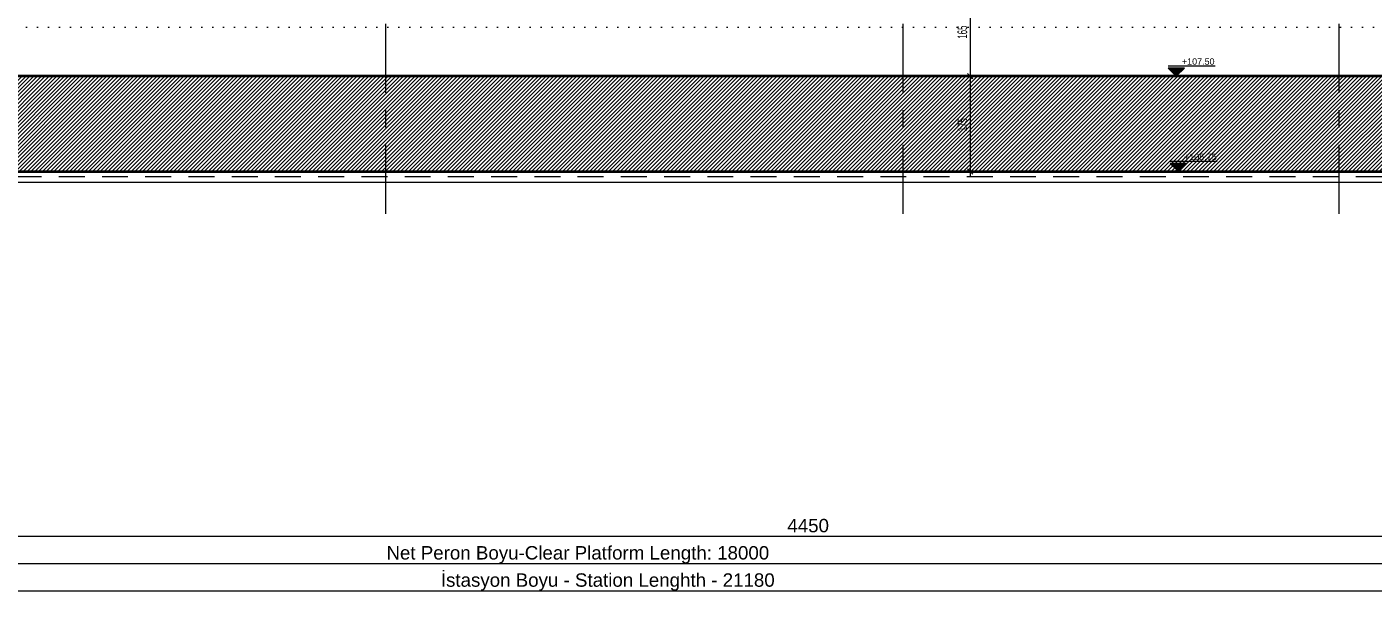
# Model space of a CAD drawing. Header units: centimetres. Extents: x -15511 to 6948, y 9649 to 14173.
# Drawn here: x -5521 to -3049, y 9775 to 10841 of the extents above; entities that cross this region are included whole.
import ezdxf

# ---------------------------------------------------------------- set-up
doc = ezdxf.new("R2010")
doc.units = ezdxf.units.CM
doc.header["$LTSCALE"] = 200
for name, pattern in [('Dot 1mm', [0.1, 0, -0.1]), ('Grid Line 1_4_', [1.11125, 0.635, -0.15875, 0.15875, -0.15875]), ('Overhead', [0.396875, 0.238125, -0.15875])]:
    doc.linetypes.add(name, pattern=pattern)
for name, color, linetype, lineweight in [('A-ANNO-DIMS', 211, 'Continuous', 9), ('A-ANNO-DIMS-100', 211, 'Continuous', 9), ('A-DETL', 90, 'Continuous', 9), ('A-FLOR', 192, 'Continuous', 9), ('A-FLOR-LEVL', 51, 'Continuous', 9), ('A-FLOR-OVHD', 1, 'Overhead', 9), ('A-FLOR-PATT', 8, 'Continuous', 35), ('G-ANNO-DIMS', 111, 'Continuous', 9), ('S-GRID', 1, 'Continuous', 9)]:
    doc.layers.add(name, color=color, linetype=linetype, lineweight=lineweight)
doc.styles.add('Arial_3', font='arial.ttf', dxfattribs={"height": 24.588323})
doc.styles.add('Arial_4', font='arial.ttf', dxfattribs={"height": 11.802395})
doc.styles.add('Swis721 LtCn BT', font='swisscl.ttf', dxfattribs={"width": 0.8, "height": 17.639445})
doc.dimstyles.new('IUAS_DIMENSION_AXIS', dxfattribs={"dimscale": 30.48, "dimtxt": 25, "dimasz": 0.984252, "dimexe": 0.984252, "dimexo": 0.0625, "dimgap": 0, "dimtad": 1, "dimdec": 0, "dimzin": 0, "dimdsep": 46, "dimtxsty": 'Arial_3', "dimblk1": 'OBLIQUE', "dimblk2": 'OBLIQUE', "dimsah": 1, "dimcen": 0.09, "dimdle": 0.984252, "dimazin": 0, "dimtfac": 1, "dimtdec": 4, "dimtix": 1, "dimtmove": 0, "dimatfit": 3, "dimfxl": 0.787402, "dimfxlon": 1, "dimtvp": 1, "dimtolj": 1, "dimtzin": 0, "dimarcsym": 2})
doc.dimstyles.new('IUAS_DIMENSION_INSIDE_100', dxfattribs={"dimscale": 30.48, "dimtxt": 18, "dimasz": 0.328084, "dimexe": 0.328084, "dimexo": 0.0625, "dimgap": 0, "dimtad": 1, "dimdec": 0, "dimdsep": 46, "dimtxsty": 'Swis721 LtCn BT', "dimblk1": 'OBLIQUE', "dimblk2": 'OBLIQUE', "dimsah": 1, "dimcen": 0.09, "dimdle": 0.328084, "dimazin": 0, "dimtfac": 1, "dimtdec": 4, "dimtix": 1, "dimtmove": 0, "dimatfit": 3, "dimfxl": 0.656168, "dimfxlon": 1, "dimtvp": 1, "dimtolj": 1, "dimtzin": 0, "dimarcsym": 2})

# ---------------------------------------------------------------- blocks, each defined once
blk = doc.blocks.new('DIMBLOCK13-A')
at = {"layer": 'A-ANNO-DIMS-100', "transparency": 16777216}
for p, q in [((-6312, 9929.5), (-6312, 9875.5)), ((-6312, 9905.5), (-6312, 9929.5)), ((-6312, 9905.5), (-6297, 9920.5)), ((-1862, 9929.5), (-1862, 9875.5)), ((-1862, 9905.5), (-1862, 9929.5)), ((-1862, 9905.5), (-1847, 9920.5)), ((-6312, 9905.5), (-6327, 9890.5)), ((-6312, 9905.5), (-1862, 9905.5)), ((-1862, 9905.5), (-1877, 9890.5))]:
    blk.add_line(p, q, dxfattribs=at)
at = {"layer": 'A-ANNO-DIMS-100', "color": 0, "transparency": 16777216, "insert": (-4124.7, 9937.4), "char_height": 24.59, "width": 90.462, "attachment_point": 1, "line_spacing_factor": 0.938532, "style": 'Arial_3'}
blk.add_mtext('4450', dxfattribs=at)
blk = doc.blocks.new('_Oblique')
at = {"color": 0, "linetype": 'ByBlock', "lineweight": -2}
blk.add_line((-0.5, -0.5), (0.5, 0.5), dxfattribs=at)
blk = doc.blocks.new('DIMBLOCK16-A')
at = {"layer": 'A-ANNO-DIMS-100', "transparency": 16777216}
for p, q in [((-13512, 9879.5), (-13512, 9825.5)), ((-13512, 9855.5), (-13512, 9879.5)), ((-13512, 9855.5), (-13497, 9870.5)), ((4488.1, 9879.5), (4488.1, 9825.5)), ((4488.1, 9855.5), (4488.1, 9879.5)), ((4488.1, 9855.5), (4503.1, 9870.5)), ((-13542, 9855.5), (4518.1, 9855.5)), ((-13512, 9855.5), (-13527, 9840.5)), ((4488.1, 9855.5), (4473.1, 9840.5))]:
    blk.add_line(p, q, dxfattribs=at)
at = {"layer": 'A-ANNO-DIMS-100', "color": 0, "transparency": 16777216, "insert": (-4860.6, 9887.4), "char_height": 24.588, "width": 836.769, "attachment_point": 1, "line_spacing_factor": 0.938532, "style": 'Arial_3'}
blk.add_mtext('Net Peron Boyu-Clear Platform Length: 18000', dxfattribs=at)
blk = doc.blocks.new('DIMBLOCK17-A')
at = {"layer": 'A-ANNO-DIMS-100', "transparency": 16777216}
for p, q in [((-15052, 9829.5), (-15052, 9775.5)), ((-15052, 9805.5), (-15052, 9829.5)), ((-15052, 9805.5), (-15037, 9820.5)), ((6138, 9829.5), (6138, 9775.5)), ((6138, 9805.5), (6138, 9829.5)), ((6138, 9805.5), (6153, 9820.5)), ((-15082, 9805.5), (6168, 9805.5)), ((-15052, 9805.5), (-15067, 9790.5)), ((6138, 9805.5), (6123, 9790.5))]:
    blk.add_line(p, q, dxfattribs=at)
at = {"layer": 'A-ANNO-DIMS-100', "color": 0, "transparency": 16777216, "insert": (-4760.8, 9837.4), "char_height": 24.588, "width": 729.231, "attachment_point": 1, "line_spacing_factor": 0.938532, "style": 'Arial_3'}
blk.add_mtext('İstasyon Boyu - Station Lenghth - 21180', dxfattribs=at)
blk = doc.blocks.new('Spot Elevations - IUAS_A_SECTION_FLOOR_CONCRETE-1317280-A')
at = {"layer": 'G-ANNO-DIMS'}
blk.add_hatch(color=256, dxfattribs=at).paths.add_polyline_path([(-6011.9, 11645), (-6026.9, 11630), (-6041.9, 11645)], flags=0)
for p, q in [((-6041.9, 11649), (-5955.8, 11649)), ((-6041.9, 11645), (-6011.9, 11645)), ((-6026.9, 11630), (-6041.9, 11645)), ((-6011.9, 11645), (-6041.9, 11645)), ((-6041.9, 11645), (-6026.9, 11630)), ((-6011.9, 11645), (-6026.9, 11630)), ((-6026.9, 11630), (-6011.9, 11645))]:
    blk.add_line(p, q, dxfattribs=at)
blk = doc.blocks.new('DIMBLOCK48-A')
at = {"layer": 'A-ANNO-DIMS-100', "transparency": 16777216}
for p, q in [((-3768.9, 10915), (-3798.9, 10915)), ((-3788.9, 10915), (-3793.9, 10920)), ((-3788.9, 10915), (-3788.9, 10750)), ((-3788.9, 10915), (-3783.9, 10910)), ((-3788.9, 10915), (-3768.9, 10915)), ((-3768.9, 10750), (-3798.9, 10750)), ((-3788.9, 10750), (-3793.9, 10755)), ((-3788.9, 10750), (-3783.9, 10745)), ((-3788.9, 10750), (-3768.9, 10750))]:
    blk.add_line(p, q, dxfattribs=at)
at = {"layer": 'A-ANNO-DIMS-100', "color": 0, "transparency": 16777216, "insert": (-3812.3, 10818.8), "char_height": 17.64, "width": 32.914, "attachment_point": 1, "rotation": 90, "line_spacing_factor": 0.971848, "style": 'Swis721 LtCn BT'}
blk.add_mtext('165', dxfattribs=at)
blk = doc.blocks.new('DIMBLOCK49-A')
at = {"layer": 'A-ANNO-DIMS-100', "transparency": 16777216}
for p, q in [((-3768.9, 10750), (-3798.9, 10750)), ((-3788.9, 10750), (-3793.9, 10755)), ((-3788.9, 10750), (-3788.9, 10565)), ((-3788.9, 10750), (-3783.9, 10745)), ((-3788.9, 10750), (-3768.9, 10750)), ((-3788.9, 10575), (-3793.9, 10580)), ((-3768.9, 10575), (-3798.9, 10575)), ((-3788.9, 10575), (-3783.9, 10570)), ((-3788.9, 10575), (-3768.9, 10575))]:
    blk.add_line(p, q, dxfattribs=at)
at = {"layer": 'A-ANNO-DIMS-100', "color": 0, "transparency": 16777216, "insert": (-3812.3, 10648.8), "char_height": 17.64, "width": 32.914, "attachment_point": 1, "rotation": 90, "line_spacing_factor": 0.971848, "style": 'Swis721 LtCn BT'}
blk.add_mtext('175', dxfattribs=at)

msp = doc.modelspace()

# ---------------------------------------------------------------- hatches: boundary and pattern name
at = {"layer": 'A-FLOR-PATT', "lineweight": 9}
h = msp.add_hatch(dxfattribs=at)
h.set_pattern_fill('FP_1', color=256, style=0, pattern_type=2)
h.set_pattern_definition([(45, (-4285.505, 12015), (-3.535534, 3.535534), [])])
h.paths.add_polyline_path([(-6812, 10575), (-662, 10575), (-662, 10750), (-6812, 10750), (-6812, 10706)], flags=0)

# ---------------------------------------------------------------- linework, layer by layer
at = {"layer": 'A-DETL'}
msp.add_line((-642, 10555), (-6832, 10555), dxfattribs=at)
at = {"layer": 'A-FLOR', "lineweight": 35}
for p, q in [((-812, 10750), (-6662, 10750)), ((-6812, 10575), (-662, 10575))]:
    msp.add_line(p, q, dxfattribs=at)
at = {"layer": 'A-FLOR-LEVL', "linetype": 'Dot 1mm'}
for p, q in [((-15511, 10840), (6947.9, 10840)), ((-15511, 10750), (6947.9, 10750))]:
    msp.add_line(p, q, dxfattribs=at)
at = {"layer": 'A-FLOR-OVHD'}
msp.add_line((-652, 10565), (-6822, 10565), dxfattribs=at)
at = {"layer": 'S-GRID', "linetype": 'Grid Line 1_4_'}
for p, q in [((-4862, 10497.2), (-4862, 14082.8)), ((-3912, 10497.2), (-3912, 14082.8)), ((-3112, 10497.2), (-3112, 14082.8))]:
    msp.add_line(p, q, dxfattribs=at)

# ---------------------------------------------------------------- block references
at = {"layer": 'G-ANNO-DIMS'}
for p in [(2616.2, -880), (2620.2, -1055)]:
    msp.add_blockref('Spot Elevations - IUAS_A_SECTION_FLOOR_CONCRETE-1317280-A', p, dxfattribs=at)

# ---------------------------------------------------------------- texts
at = {"layer": 'G-ANNO-DIMS', "char_height": 11.8, "width": 71.568, "attachment_point": 1, "line_spacing_factor": 0.938532, "style": 'Arial_4'}
for s, insert in [('+107.50', (-3400.5, 10782.9)), ('+105.75', (-3396.5, 10607.9))]:
    msp.add_mtext(s, dxfattribs=dict(at, insert=insert))

# ---------------------------------------------------------------- dimensions: what is measured, and where the dimension line sits
at = {"layer": 'A-ANNO-DIMS'}
for base, p1, p2, override, picture, middle in [((-3788.9, 10750), (-3768.9, 10915), (-3768.9, 10750), {"dimpost": '<>', "dimfxl": 165}, 'DIMBLOCK48-A', (-3797.9, 10832.5)), ((-3788.9, 10575), (-3768.9, 10750), (-3768.9, 10575), {"dimpost": '<>', "dimfxl": 175}, 'DIMBLOCK49-A', (-3797.9, 10662.5))]:
    dim = msp.add_linear_dim(base=base, p1=p1, p2=p2, angle=90, dimstyle='IUAS_DIMENSION_INSIDE_100', override=override, dxfattribs=at)
    dim.commit()
    dim.dimension.update_dxf_attribs({"geometry": picture, "text_midpoint": middle})
for base, p1, p2, override, picture, middle in [((-1862, 9905.5), (-6312, 9929.5), (-1862, 9929.5), {"dimpost": '<>', "dimfxl": 4450}, 'DIMBLOCK13-A', (-4087, 9918)), ((4488.1, 9855.5), (-13512, 9879.5), (4488.1, 9879.5), {"dimpost": 'Net Peron Boyu-Clear Platform Length:<>', "dimfxl": 18000.042835}, 'DIMBLOCK16-A', (-4512, 9871.6))]:
    dim = msp.add_linear_dim(base=base, p1=p1, p2=p2, dimstyle='IUAS_DIMENSION_AXIS', override=override, dxfattribs=at)
    dim.commit()
    dim.dimension.update_dxf_attribs({"geometry": picture, "text_midpoint": middle})
dim = msp.add_linear_dim(base=(6138, 9805.5), p1=(-15052, 9829.5), p2=(6138, 9829.5), text='İstasyon Boyu - Station Lenghth - 21180', dimstyle='IUAS_DIMENSION_AXIS', override={"dimpost": '<>', "dimfxl": 21190}, dxfattribs=at)
dim.commit()
dim.dimension.update_dxf_attribs({"geometry": 'DIMBLOCK17-A', "text_midpoint": (-4457, 9824)})

doc.saveas('drawing.dxf')
